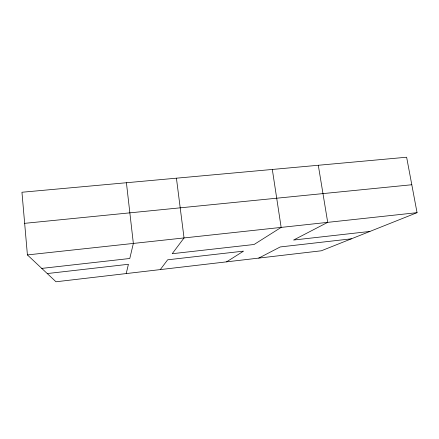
<?xml version="1.0" encoding="UTF-8"?>
<svg xmlns="http://www.w3.org/2000/svg" width="439" height="439" viewBox="0 0 439 439"><rect width="100%" height="100%" fill="white"/><g stroke="black" fill="none" stroke-linecap="round" stroke-linejoin="round"><path stroke-width="0.66" d="M126.218 273.574L128.413 264.283L47.247 273.557M160.306 269.59L167.643 259.806L243.541 251.135L226.551 261.858M258.747 258.099L280.263 246.943L351.392 238.816M417.05 212.663L321.343 250.784L55.994 281.772L27.41 254.922L21.95 192.249L406.629 157.228L417.05 212.663L27.41 254.922M41.76 268.399L129.79 258.489L133.352 243.431L126.416 182.739M369.896 231.446L293.576 240.04L327.703 222.353L318.302 165.267M24.655 223.336L411.804 184.748M272.317 169.454L281.152 227.402L254.077 244.49L172.214 253.709L184.04 237.933L176.429 178.185"/></g></svg>
